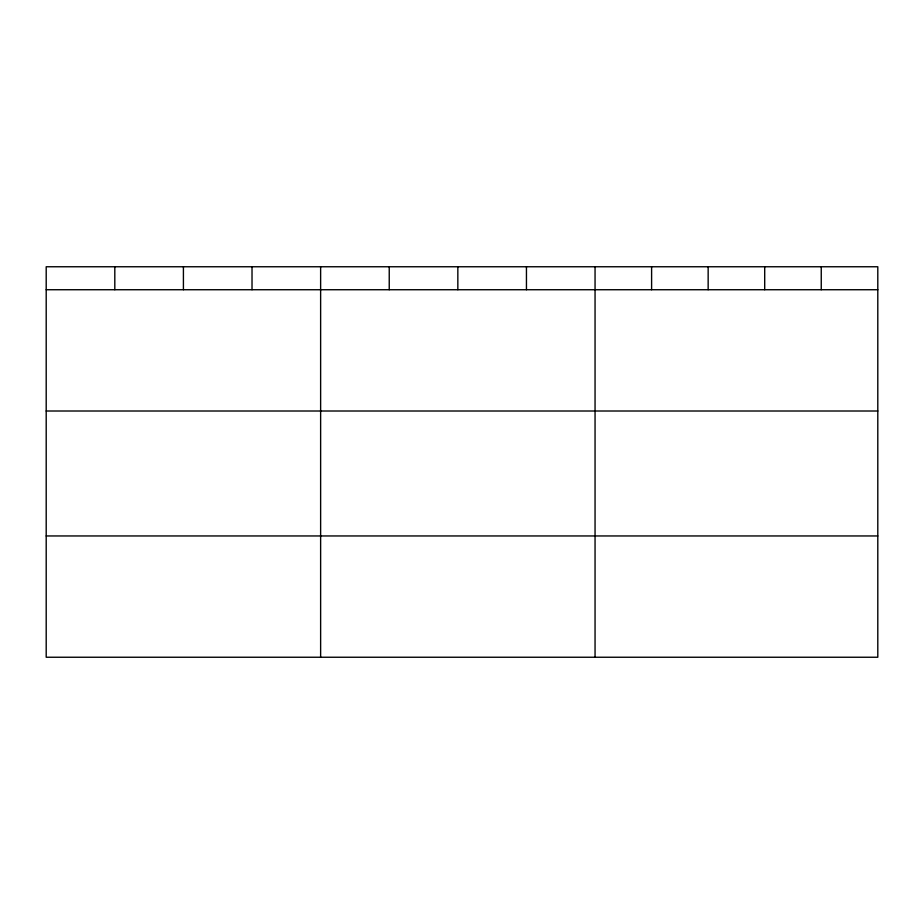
<?xml version="1.0" encoding="UTF-8"?>
<svg xmlns="http://www.w3.org/2000/svg" width="924" height="924" viewBox="0 0 924 924"><rect width="100%" height="100%" fill="white"/><g stroke="black" fill="none" stroke-linecap="round" stroke-linejoin="round"><path stroke-width="1.39" d="M877.8 289.732L877.8 657.241L46.2 657.241L46.2 266.759L877.8 266.759L877.8 289.732L46.2 289.732M46.2 411.007L877.8 411.007M46.2 535.955L877.8 535.955M821.251 266.759L821.251 289.732M764.702 266.759L764.702 289.732M708.154 266.759L708.154 289.732M651.605 266.759L651.605 289.732M595.056 266.759L595.056 657.241M526.449 266.759L526.449 289.732M457.842 266.759L457.842 289.732M389.235 266.759L389.235 289.732M320.628 266.759L320.628 657.241M252.021 266.759L252.021 289.732M183.414 266.759L183.414 289.732M114.807 266.759L114.807 289.732"/></g></svg>
